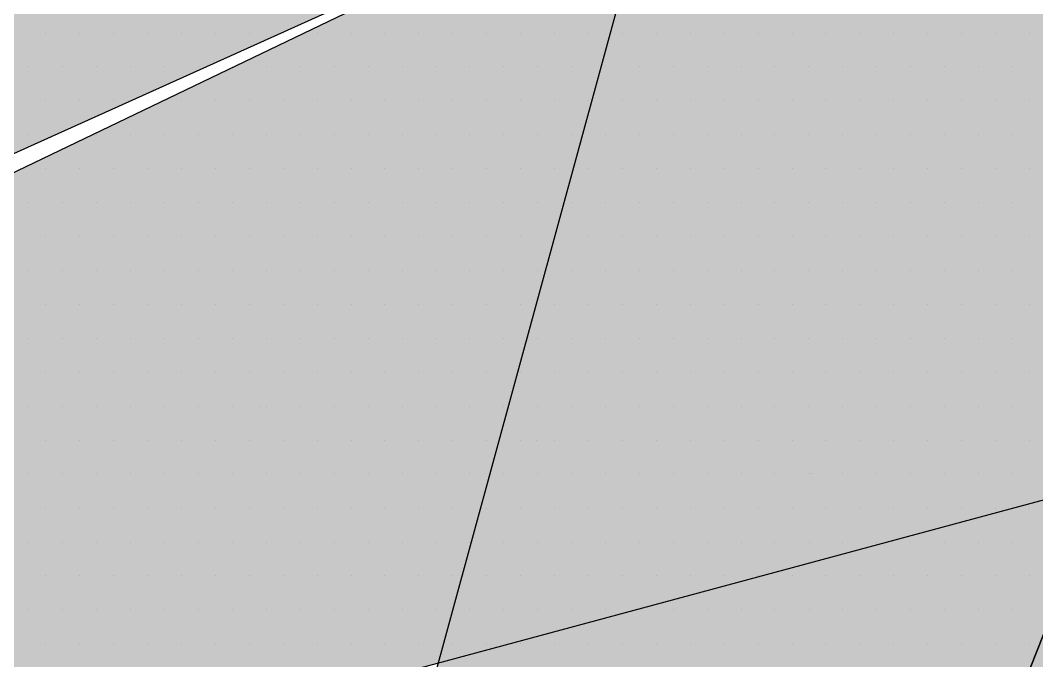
# Paper-space layout 'Layout1' of a CAD drawing. Extents: x -43 to 2298, y -18 to 768.
# Drawn here: x 1420.632 to 1423.381, y 69.919 to 71.649 of the extents above; entities that cross this region are included whole.
import ezdxf

# ---------------------------------------------------------------- set-up
doc = ezdxf.new("R2010")
doc.units = 0
doc.header["$LTSCALE"] = 2
doc.linetypes.add('CACHEX2', pattern=[0.75, 0.5, -0.25])
doc.layers.add('CARTOUCHE', color=7, linetype='Continuous')
doc.layers.add('LOGO', color=7, linetype='Continuous')

# ---------------------------------------------------------------- blocks, each defined once
blk = doc.blocks.new('A$C715108E3')
at = {"layer": 'LOGO', "color": 131}
for p, q in [((-12.0387, -13.4233), (-12.0387, -13.4233)), ((-11.9465, -13.4233), (-11.9465, -13.4233)), ((-11.8546, -13.4233), (-11.8546, -13.4233)), ((-11.7628, -13.4233), (-11.7628, -13.4233)), ((-11.6713, -13.4233), (-11.6713, -13.4233)), ((-11.5795, -13.4233), (-11.5795, -13.4233)), ((-11.4877, -13.4233), (-11.4877, -13.4233)), ((-11.3966, -13.4233), (-11.3966, -13.4233)), ((-11.3046, -13.4233), (-11.3046, -13.4233)), ((-11.2124, -13.4233), (-11.2124, -13.4233)), ((-11.1213, -13.4233), (-11.1213, -13.4233)), ((-11.0293, -13.4233), (-11.0293, -13.4233)), ((-10.9374, -13.4233), (-10.9374, -13.4233)), ((-10.846, -13.4233), (-10.846, -13.4233)), ((-10.7541, -13.4233), (-10.7541, -13.4233)), ((-10.6623, -13.4233), (-10.6623, -13.4233)), ((-10.5705, -13.4233), (-10.5705, -13.4233)), ((-10.479, -13.4233), (-10.479, -13.4233)), ((-10.387, -13.4233), (-10.387, -13.4233)), ((-10.2954, -13.4233), (-10.2954, -13.4233)), ((-10.2037, -13.4233), (-10.2037, -13.4233)), ((-10.1117, -13.4233), (-10.1117, -13.4233)), ((-10.0199, -13.4233), (-10.0199, -13.4233)), ((-9.9284, -13.4233), (-9.9284, -13.4233)), ((-9.8368, -13.4233), (-9.8368, -13.4233)), ((-9.7447, -13.4233), (-9.7447, -13.4233)), ((-9.6537, -13.4233), (-9.6537, -13.4233)), ((-9.5616, -13.4233), (-9.5616, -13.4233)), ((-9.4696, -13.4233), (-9.4696, -13.4233)), ((-9.3778, -13.4233), (-9.3778, -13.4233)), ((-12.0844, -13.5146), (-12.0844, -13.5146)), ((-11.9924, -13.5146), (-11.9924, -13.5146)), ((-11.9011, -13.5146), (-11.9011, -13.5146)), ((-11.8091, -13.5146), (-11.8091, -13.5146)), ((-11.7174, -13.5146), (-11.7174, -13.5146)), ((-11.6252, -13.5146), (-11.6252, -13.5146)), ((-11.5342, -13.5146), (-11.5342, -13.5146)), ((-11.4421, -13.5146), (-11.4421, -13.5146)), ((-11.3501, -13.5146), (-11.3501, -13.5146)), ((-11.2587, -13.5146), (-11.2587, -13.5146)), ((-11.1668, -13.5146), (-11.1668, -13.5146)), ((-11.0748, -13.5146), (-11.0748, -13.5146)), ((-10.9835, -13.5146), (-10.9835, -13.5146)), ((-10.8917, -13.5146), (-10.8917, -13.5146)), ((-10.7995, -13.5146), (-10.7995, -13.5146)), ((-10.7084, -13.5146), (-10.7084, -13.5146)), ((-10.6166, -13.5146), (-10.6166, -13.5146)), ((-10.5246, -13.5146), (-10.5246, -13.5146)), ((-10.4325, -13.5146), (-10.4325, -13.5146)), ((-10.3415, -13.5146), (-10.3415, -13.5146)), ((-10.2496, -13.5146), (-10.2496, -13.5146)), ((-10.1578, -13.5146), (-10.1578, -13.5146)), ((-10.0662, -13.5146), (-10.0662, -13.5146)), ((-9.9745, -13.5146), (-9.9745, -13.5146)), ((-9.8825, -13.5146), (-9.8825, -13.5146)), ((-9.7912, -13.5146), (-9.7912, -13.5146)), ((-9.6992, -13.5146), (-9.6992, -13.5146)), ((-9.6072, -13.5146), (-9.6072, -13.5146)), ((-9.5159, -13.5146), (-9.5159, -13.5146)), ((-9.4239, -13.5146), (-9.4239, -13.5146)), ((-12.0387, -13.6058), (-12.0387, -13.6058)), ((-11.9465, -13.6058), (-11.9465, -13.6058)), ((-11.8546, -13.6058), (-11.8546, -13.6058)), ((-11.7628, -13.6058), (-11.7628, -13.6058)), ((-11.6713, -13.6058), (-11.6713, -13.6058)), ((-11.5795, -13.6058), (-11.5795, -13.6058)), ((-11.4877, -13.6058), (-11.4877, -13.6058)), ((-11.3966, -13.6058), (-11.3966, -13.6058)), ((-11.3046, -13.6058), (-11.3046, -13.6058)), ((-11.2124, -13.6058), (-11.2124, -13.6058)), ((-11.1213, -13.6058), (-11.1213, -13.6058)), ((-11.0293, -13.6058), (-11.0293, -13.6058)), ((-10.9374, -13.6058), (-10.9374, -13.6058)), ((-10.846, -13.6058), (-10.846, -13.6058)), ((-10.7541, -13.6058), (-10.7541, -13.6058)), ((-10.6623, -13.6058), (-10.6623, -13.6058)), ((-10.5705, -13.6058), (-10.5705, -13.6058)), ((-10.479, -13.6058), (-10.479, -13.6058)), ((-10.387, -13.6058), (-10.387, -13.6058)), ((-10.2954, -13.6058), (-10.2954, -13.6058)), ((-10.2037, -13.6058), (-10.2037, -13.6058)), ((-10.1117, -13.6058), (-10.1117, -13.6058)), ((-10.0199, -13.6058), (-10.0199, -13.6058)), ((-9.9284, -13.6058), (-9.9284, -13.6058)), ((-9.8368, -13.6058), (-9.8368, -13.6058)), ((-9.7447, -13.6058), (-9.7447, -13.6058)), ((-9.6537, -13.6058), (-9.6537, -13.6058)), ((-9.5616, -13.6058), (-9.5616, -13.6058)), ((-9.4696, -13.6058), (-9.4696, -13.6058)), ((-9.3778, -13.6058), (-9.3778, -13.6058)), ((-12.0844, -13.6984), (-12.0844, -13.6984)), ((-11.9924, -13.6984), (-11.9924, -13.6984)), ((-11.9011, -13.6984), (-11.9011, -13.6984)), ((-11.8091, -13.6984), (-11.8091, -13.6984)), ((-11.7174, -13.6984), (-11.7174, -13.6984)), ((-11.6252, -13.6984), (-11.6252, -13.6984)), ((-11.5342, -13.6984), (-11.5342, -13.6984)), ((-11.4421, -13.6984), (-11.4421, -13.6984)), ((-11.3501, -13.6984), (-11.3501, -13.6984)), ((-11.2587, -13.6984), (-11.2587, -13.6984)), ((-11.1668, -13.6984), (-11.1668, -13.6984)), ((-11.0748, -13.6984), (-11.0748, -13.6984)), ((-10.9835, -13.6984), (-10.9835, -13.6984)), ((-10.8917, -13.6984), (-10.8917, -13.6984)), ((-10.7995, -13.6984), (-10.7995, -13.6984)), ((-10.7084, -13.6984), (-10.7084, -13.6984)), ((-10.6166, -13.6984), (-10.6166, -13.6984)), ((-10.5246, -13.6984), (-10.5246, -13.6984)), ((-10.4325, -13.6984), (-10.4325, -13.6984)), ((-10.3415, -13.6984), (-10.3415, -13.6984)), ((-10.2496, -13.6984), (-10.2496, -13.6984)), ((-10.1578, -13.6984), (-10.1578, -13.6984)), ((-10.0662, -13.6984), (-10.0662, -13.6984)), ((-9.9745, -13.6984), (-9.9745, -13.6984)), ((-9.8825, -13.6984), (-9.8825, -13.6984)), ((-9.7912, -13.6984), (-9.7912, -13.6984)), ((-9.6992, -13.6984), (-9.6992, -13.6984)), ((-9.6072, -13.6984), (-9.6072, -13.6984)), ((-9.5159, -13.6984), (-9.5159, -13.6984)), ((-9.4239, -13.6984), (-9.4239, -13.6984)), ((-12.0387, -13.7897), (-12.0387, -13.7897)), ((-11.9465, -13.7897), (-11.9465, -13.7897)), ((-11.8546, -13.7897), (-11.8546, -13.7897)), ((-11.7628, -13.7897), (-11.7628, -13.7897)), ((-11.6713, -13.7897), (-11.6713, -13.7897)), ((-11.5795, -13.7897), (-11.5795, -13.7897)), ((-11.4877, -13.7897), (-11.4877, -13.7897)), ((-11.3966, -13.7897), (-11.3966, -13.7897)), ((-11.3046, -13.7897), (-11.3046, -13.7897)), ((-11.2124, -13.7897), (-11.2124, -13.7897)), ((-11.1213, -13.7897), (-11.1213, -13.7897)), ((-11.0293, -13.7897), (-11.0293, -13.7897)), ((-10.9374, -13.7897), (-10.9374, -13.7897)), ((-10.846, -13.7897), (-10.846, -13.7897)), ((-10.7541, -13.7897), (-10.7541, -13.7897)), ((-10.6623, -13.7897), (-10.6623, -13.7897)), ((-10.5705, -13.7897), (-10.5705, -13.7897)), ((-10.479, -13.7897), (-10.479, -13.7897)), ((-10.387, -13.7897), (-10.387, -13.7897)), ((-10.2954, -13.7897), (-10.2954, -13.7897)), ((-10.2037, -13.7897), (-10.2037, -13.7897)), ((-10.1117, -13.7897), (-10.1117, -13.7897)), ((-10.0199, -13.7897), (-10.0199, -13.7897)), ((-9.9284, -13.7897), (-9.9284, -13.7897)), ((-9.8368, -13.7897), (-9.8368, -13.7897)), ((-9.7447, -13.7897), (-9.7447, -13.7897)), ((-9.6537, -13.7897), (-9.6537, -13.7897)), ((-9.5616, -13.7897), (-9.5616, -13.7897)), ((-9.4696, -13.7897), (-9.4696, -13.7897)), ((-9.3778, -13.7897), (-9.3778, -13.7897)), ((-12.0844, -13.8809), (-12.0844, -13.8809)), ((-11.9924, -13.8809), (-11.9924, -13.8809)), ((-11.9011, -13.8809), (-11.9011, -13.8809)), ((-11.8091, -13.8809), (-11.8091, -13.8809)), ((-11.7174, -13.8809), (-11.7174, -13.8809)), ((-11.6252, -13.8809), (-11.6252, -13.8809)), ((-11.5342, -13.8809), (-11.5342, -13.8809)), ((-11.4421, -13.8809), (-11.4421, -13.8809)), ((-11.3501, -13.8809), (-11.3501, -13.8809)), ((-11.2587, -13.8809), (-11.2587, -13.8809)), ((-11.1668, -13.8809), (-11.1668, -13.8809)), ((-11.0748, -13.8809), (-11.0748, -13.8809)), ((-10.9835, -13.8809), (-10.9835, -13.8809)), ((-10.8917, -13.8809), (-10.8917, -13.8809)), ((-10.7995, -13.8809), (-10.7995, -13.8809)), ((-10.7084, -13.8809), (-10.7084, -13.8809)), ((-10.6166, -13.8809), (-10.6166, -13.8809)), ((-10.5246, -13.8809), (-10.5246, -13.8809)), ((-10.4325, -13.8809), (-10.4325, -13.8809)), ((-10.3415, -13.8809), (-10.3415, -13.8809)), ((-10.2496, -13.8809), (-10.2496, -13.8809)), ((-10.1578, -13.8809), (-10.1578, -13.8809)), ((-10.0662, -13.8809), (-10.0662, -13.8809)), ((-9.9745, -13.8809), (-9.9745, -13.8809)), ((-9.8825, -13.8809), (-9.8825, -13.8809)), ((-9.7912, -13.8809), (-9.7912, -13.8809)), ((-9.6992, -13.8809), (-9.6992, -13.8809)), ((-9.6072, -13.8809), (-9.6072, -13.8809)), ((-9.5159, -13.8809), (-9.5159, -13.8809)), ((-9.4239, -13.8809), (-9.4239, -13.8809)), ((-12.0387, -13.9735), (-12.0387, -13.9735)), ((-11.9465, -13.9735), (-11.9465, -13.9735)), ((-11.8546, -13.9735), (-11.8546, -13.9735)), ((-11.7628, -13.9735), (-11.7628, -13.9735)), ((-11.6713, -13.9735), (-11.6713, -13.9735)), ((-11.5795, -13.9735), (-11.5795, -13.9735)), ((-11.4877, -13.9735), (-11.4877, -13.9735)), ((-11.3966, -13.9735), (-11.3966, -13.9735)), ((-11.3046, -13.9735), (-11.3046, -13.9735)), ((-11.2124, -13.9735), (-11.2124, -13.9735)), ((-11.1213, -13.9735), (-11.1213, -13.9735)), ((-11.0293, -13.9735), (-11.0293, -13.9735)), ((-10.9374, -13.9735), (-10.9374, -13.9735)), ((-10.846, -13.9735), (-10.846, -13.9735)), ((-10.7541, -13.9735), (-10.7541, -13.9735)), ((-10.6623, -13.9735), (-10.6623, -13.9735)), ((-10.5705, -13.9735), (-10.5705, -13.9735)), ((-10.479, -13.9735), (-10.479, -13.9735)), ((-10.387, -13.9735), (-10.387, -13.9735)), ((-10.2954, -13.9735), (-10.2954, -13.9735)), ((-10.2037, -13.9735), (-10.2037, -13.9735)), ((-10.1117, -13.9735), (-10.1117, -13.9735)), ((-10.0199, -13.9735), (-10.0199, -13.9735)), ((-9.9284, -13.9735), (-9.9284, -13.9735)), ((-9.8368, -13.9735), (-9.8368, -13.9735)), ((-9.7447, -13.9735), (-9.7447, -13.9735)), ((-9.6537, -13.9735), (-9.6537, -13.9735)), ((-9.5616, -13.9735), (-9.5616, -13.9735)), ((-9.4696, -13.9735), (-9.4696, -13.9735)), ((-9.3778, -13.9735), (-9.3778, -13.9735)), ((-12.0844, -14.065), (-12.0844, -14.065)), ((-11.9924, -14.065), (-11.9924, -14.065)), ((-11.9011, -14.065), (-11.9011, -14.065)), ((-11.8091, -14.065), (-11.8091, -14.065)), ((-11.7174, -14.065), (-11.7174, -14.065)), ((-11.6252, -14.065), (-11.6252, -14.065)), ((-11.5342, -14.065), (-11.5342, -14.065)), ((-11.4421, -14.065), (-11.4421, -14.065)), ((-11.3501, -14.065), (-11.3501, -14.065)), ((-11.2587, -14.065), (-11.2587, -14.065)), ((-11.1668, -14.065), (-11.1668, -14.065)), ((-11.0748, -14.065), (-11.0748, -14.065)), ((-10.9835, -14.065), (-10.9835, -14.065)), ((-10.8917, -14.065), (-10.8917, -14.065)), ((-10.7995, -14.065), (-10.7995, -14.065)), ((-10.7084, -14.065), (-10.7084, -14.065)), ((-10.6166, -14.065), (-10.6166, -14.065)), ((-10.5246, -14.065), (-10.5246, -14.065)), ((-10.4325, -14.065), (-10.4325, -14.065)), ((-10.3415, -14.065), (-10.3415, -14.065)), ((-10.2496, -14.065), (-10.2496, -14.065)), ((-10.1578, -14.065), (-10.1578, -14.065)), ((-10.0662, -14.065), (-10.0662, -14.065)), ((-9.9745, -14.065), (-9.9745, -14.065)), ((-9.8825, -14.065), (-9.8825, -14.065)), ((-9.7912, -14.065), (-9.7912, -14.065)), ((-9.6992, -14.065), (-9.6992, -14.065)), ((-9.6072, -14.065), (-9.6072, -14.065)), ((-9.5159, -14.065), (-9.5159, -14.065)), ((-9.4239, -14.065), (-9.4239, -14.065)), ((-12.0387, -14.1574), (-12.0387, -14.1574)), ((-11.9465, -14.1574), (-11.9465, -14.1574)), ((-11.8546, -14.1574), (-11.8546, -14.1574)), ((-11.7628, -14.1574), (-11.7628, -14.1574)), ((-11.6713, -14.1574), (-11.6713, -14.1574)), ((-11.5795, -14.1574), (-11.5795, -14.1574)), ((-11.4877, -14.1574), (-11.4877, -14.1574)), ((-11.3966, -14.1574), (-11.3966, -14.1574)), ((-11.3046, -14.1574), (-11.3046, -14.1574)), ((-11.2124, -14.1574), (-11.2124, -14.1574)), ((-11.1213, -14.1574), (-11.1213, -14.1574)), ((-11.0293, -14.1574), (-11.0293, -14.1574)), ((-10.9374, -14.1574), (-10.9374, -14.1574)), ((-10.846, -14.1574), (-10.846, -14.1574)), ((-10.7541, -14.1574), (-10.7541, -14.1574)), ((-10.6623, -14.1574), (-10.6623, -14.1574)), ((-10.5705, -14.1574), (-10.5705, -14.1574)), ((-10.479, -14.1574), (-10.479, -14.1574)), ((-10.387, -14.1574), (-10.387, -14.1574)), ((-10.2954, -14.1574), (-10.2954, -14.1574)), ((-10.2037, -14.1574), (-10.2037, -14.1574)), ((-10.1117, -14.1574), (-10.1117, -14.1574)), ((-10.0199, -14.1574), (-10.0199, -14.1574)), ((-9.9284, -14.1574), (-9.9284, -14.1574)), ((-9.8368, -14.1574), (-9.8368, -14.1574)), ((-9.7447, -14.1574), (-9.7447, -14.1574)), ((-9.6537, -14.1574), (-9.6537, -14.1574)), ((-9.5616, -14.1574), (-9.5616, -14.1574)), ((-9.4696, -14.1574), (-9.4696, -14.1574)), ((-9.3778, -14.1574), (-9.3778, -14.1574)), ((-12.0844, -14.2488), (-12.0844, -14.2488)), ((-11.9924, -14.2488), (-11.9924, -14.2488)), ((-11.9011, -14.2488), (-11.9011, -14.2488)), ((-11.8091, -14.2488), (-11.8091, -14.2488)), ((-11.7174, -14.2488), (-11.7174, -14.2488)), ((-11.6252, -14.2488), (-11.6252, -14.2488)), ((-11.5342, -14.2488), (-11.5342, -14.2488)), ((-11.4421, -14.2488), (-11.4421, -14.2488)), ((-11.3501, -14.2488), (-11.3501, -14.2488)), ((-11.2587, -14.2488), (-11.2587, -14.2488)), ((-11.1668, -14.2488), (-11.1668, -14.2488)), ((-11.0748, -14.2488), (-11.0748, -14.2488)), ((-10.9835, -14.2488), (-10.9835, -14.2488)), ((-10.8917, -14.2488), (-10.8917, -14.2488)), ((-10.7995, -14.2488), (-10.7995, -14.2488)), ((-10.7084, -14.2488), (-10.7084, -14.2488)), ((-10.6166, -14.2488), (-10.6166, -14.2488)), ((-10.5246, -14.2488), (-10.5246, -14.2488)), ((-10.4325, -14.2488), (-10.4325, -14.2488)), ((-10.3415, -14.2488), (-10.3415, -14.2488)), ((-10.2496, -14.2488), (-10.2496, -14.2488)), ((-10.1578, -14.2488), (-10.1578, -14.2488)), ((-10.0662, -14.2488), (-10.0662, -14.2488)), ((-9.9745, -14.2488), (-9.9745, -14.2488)), ((-9.8825, -14.2488), (-9.8825, -14.2488)), ((-9.7912, -14.2488), (-9.7912, -14.2488)), ((-9.6992, -14.2488), (-9.6992, -14.2488)), ((-9.6072, -14.2488), (-9.6072, -14.2488)), ((-9.5159, -14.2488), (-9.5159, -14.2488)), ((-9.4239, -14.2488), (-9.4239, -14.2488)), ((-12.0387, -14.3401), (-12.0387, -14.3401)), ((-11.9465, -14.3401), (-11.9465, -14.3401)), ((-11.8546, -14.3401), (-11.8546, -14.3401)), ((-11.7628, -14.3401), (-11.7628, -14.3401)), ((-11.6713, -14.3401), (-11.6713, -14.3401)), ((-11.5795, -14.3401), (-11.5795, -14.3401)), ((-11.4877, -14.3401), (-11.4877, -14.3401)), ((-11.3966, -14.3401), (-11.3966, -14.3401)), ((-11.3046, -14.3401), (-11.3046, -14.3401)), ((-11.2124, -14.3401), (-11.2124, -14.3401)), ((-11.1213, -14.3401), (-11.1213, -14.3401)), ((-11.0293, -14.3401), (-11.0293, -14.3401)), ((-10.9374, -14.3401), (-10.9374, -14.3401)), ((-10.846, -14.3401), (-10.846, -14.3401)), ((-10.7541, -14.3401), (-10.7541, -14.3401)), ((-10.6623, -14.3401), (-10.6623, -14.3401)), ((-10.5705, -14.3401), (-10.5705, -14.3401)), ((-10.479, -14.3401), (-10.479, -14.3401)), ((-10.387, -14.3401), (-10.387, -14.3401)), ((-10.2954, -14.3401), (-10.2954, -14.3401)), ((-10.2037, -14.3401), (-10.2037, -14.3401)), ((-10.1117, -14.3401), (-10.1117, -14.3401)), ((-10.0199, -14.3401), (-10.0199, -14.3401)), ((-9.9284, -14.3401), (-9.9284, -14.3401)), ((-9.8368, -14.3401), (-9.8368, -14.3401)), ((-9.7447, -14.3401), (-9.7447, -14.3401)), ((-9.6537, -14.3401), (-9.6537, -14.3401)), ((-9.5616, -14.3401), (-9.5616, -14.3401)), ((-9.4696, -14.3401), (-9.4696, -14.3401)), ((-9.3778, -14.3401), (-9.3778, -14.3401)), ((-12.0844, -14.4325), (-12.0844, -14.4325)), ((-11.9924, -14.4325), (-11.9924, -14.4325)), ((-11.9011, -14.4325), (-11.9011, -14.4325)), ((-11.8091, -14.4325), (-11.8091, -14.4325)), ((-11.7174, -14.4325), (-11.7174, -14.4325)), ((-11.6252, -14.4325), (-11.6252, -14.4325)), ((-11.5338, -14.4325), (-11.5338, -14.4325)), ((-11.4579, -14.4325), (-11.4579, -14.4325)), ((-11.4421, -14.4325), (-11.4421, -14.4325)), ((-11.3501, -14.4325), (-11.3501, -14.4325)), ((-11.2587, -14.4325), (-11.2587, -14.4325)), ((-11.1668, -14.4325), (-11.1668, -14.4325)), ((-11.0748, -14.4325), (-11.0748, -14.4325)), ((-10.9835, -14.4325), (-10.9835, -14.4325)), ((-10.8917, -14.4325), (-10.8917, -14.4325)), ((-10.7995, -14.4325), (-10.7995, -14.4325)), ((-10.7084, -14.4325), (-10.7084, -14.4325)), ((-10.6166, -14.4325), (-10.6166, -14.4325)), ((-10.5246, -14.4325), (-10.5246, -14.4325)), ((-10.4325, -14.4325), (-10.4325, -14.4325)), ((-10.3415, -14.4325), (-10.3415, -14.4325)), ((-10.2496, -14.4325), (-10.2496, -14.4325)), ((-10.1578, -14.4325), (-10.1578, -14.4325)), ((-10.0662, -14.4325), (-10.0662, -14.4325)), ((-9.9745, -14.4325), (-9.9745, -14.4325)), ((-9.8825, -14.4325), (-9.8825, -14.4325)), ((-9.7912, -14.4325), (-9.7912, -14.4325)), ((-9.6992, -14.4325), (-9.6992, -14.4325)), ((-9.6072, -14.4325), (-9.6072, -14.4325)), ((-9.5159, -14.4325), (-9.5159, -14.4325)), ((-9.4239, -14.4325), (-9.4239, -14.4325)), ((-12.0387, -14.5238), (-12.0387, -14.5238)), ((-11.9465, -14.5238), (-11.9465, -14.5238)), ((-11.8546, -14.5238), (-11.8546, -14.5238)), ((-11.7628, -14.5238), (-11.7628, -14.5238)), ((-11.6713, -14.5238), (-11.6713, -14.5238)), ((-11.5795, -14.5238), (-11.5795, -14.5238)), ((-11.4877, -14.5238), (-11.4877, -14.5238)), ((-11.3966, -14.5238), (-11.3966, -14.5238)), ((-11.3046, -14.5238), (-11.3046, -14.5238)), ((-11.2126, -14.5238), (-11.2126, -14.5238)), ((-11.1213, -14.5238), (-11.1213, -14.5238)), ((-11.0293, -14.5238), (-11.0293, -14.5238)), ((-10.9374, -14.5238), (-10.9374, -14.5238)), ((-10.846, -14.5238), (-10.846, -14.5238)), ((-10.754, -14.5238), (-10.754, -14.5238)), ((-10.7122, -14.5238), (-10.7122, -14.5238)), ((-10.6623, -14.5238), (-10.6623, -14.5238)), ((-10.5705, -14.5238), (-10.5705, -14.5238)), ((-10.479, -14.5238), (-10.479, -14.5238)), ((-10.387, -14.5238), (-10.387, -14.5238)), ((-10.2954, -14.5238), (-10.2954, -14.5238)), ((-10.2037, -14.5238), (-10.2037, -14.5238)), ((-10.1117, -14.5238), (-10.1117, -14.5238)), ((-10.0199, -14.5238), (-10.0199, -14.5238)), ((-9.9284, -14.5238), (-9.9284, -14.5238)), ((-9.8368, -14.5238), (-9.8368, -14.5238)), ((-9.7447, -14.5238), (-9.7447, -14.5238)), ((-9.6537, -14.5238), (-9.6537, -14.5238)), ((-9.5616, -14.5238), (-9.5616, -14.5238)), ((-9.4696, -14.5238), (-9.4696, -14.5238)), ((-9.3778, -14.5238), (-9.3778, -14.5238)), ((-12.0844, -14.6152), (-12.0844, -14.6152)), ((-11.9924, -14.6152), (-11.9924, -14.6152)), ((-11.9011, -14.6152), (-11.9011, -14.6152)), ((-11.8091, -14.6152), (-11.8091, -14.6152)), ((-11.7174, -14.6152), (-11.7174, -14.6152)), ((-11.6252, -14.6152), (-11.6252, -14.6152)), ((-11.5338, -14.6152), (-11.5338, -14.6152)), ((-11.442, -14.6152), (-11.442, -14.6152)), ((-11.3501, -14.6152), (-11.3501, -14.6152)), ((-11.2587, -14.6152), (-11.2587, -14.6152)), ((-11.1668, -14.6152), (-11.1668, -14.6152)), ((-11.0748, -14.6152), (-11.0748, -14.6152)), ((-10.9835, -14.6152), (-10.9835, -14.6152)), ((-10.8917, -14.6152), (-10.8917, -14.6152)), ((-10.7995, -14.6152), (-10.7995, -14.6152)), ((-10.7084, -14.6152), (-10.7084, -14.6152)), ((-10.6166, -14.6152), (-10.6166, -14.6152)), ((-10.5248, -14.6152), (-10.5248, -14.6152)), ((-10.4327, -14.6152), (-10.4327, -14.6152)), ((-10.3415, -14.6152), (-10.3415, -14.6152)), ((-10.2496, -14.6152), (-10.2496, -14.6152)), ((-10.1578, -14.6152), (-10.1578, -14.6152)), ((-10.0662, -14.6152), (-10.0662, -14.6152)), ((-9.9741, -14.6152), (-9.9741, -14.6152)), ((-9.9663, -14.6152), (-9.9663, -14.6152)), ((-9.8825, -14.6152), (-9.8825, -14.6152)), ((-9.7912, -14.6152), (-9.7912, -14.6152)), ((-9.6992, -14.6152), (-9.6992, -14.6152)), ((-9.6072, -14.6152), (-9.6072, -14.6152)), ((-9.5159, -14.6152), (-9.5159, -14.6152)), ((-9.4239, -14.6152), (-9.4239, -14.6152)), ((-12.0387, -14.7076), (-12.0387, -14.7076)), ((-11.9465, -14.7076), (-11.9465, -14.7076)), ((-11.8546, -14.7076), (-11.8546, -14.7076)), ((-11.7628, -14.7076), (-11.7628, -14.7076)), ((-11.6713, -14.7076), (-11.6713, -14.7076)), ((-11.5795, -14.7076), (-11.5795, -14.7076)), ((-11.4877, -14.7076), (-11.4877, -14.7076)), ((-11.3966, -14.7076), (-11.3966, -14.7076)), ((-11.3046, -14.7076), (-11.3046, -14.7076)), ((-11.2126, -14.7076), (-11.2126, -14.7076)), ((-11.1213, -14.7076), (-11.1213, -14.7076)), ((-11.0293, -14.7076), (-11.0293, -14.7076)), ((-10.9374, -14.7076), (-10.9374, -14.7076)), ((-10.846, -14.7076), (-10.846, -14.7076)), ((-10.754, -14.7076), (-10.754, -14.7076)), ((-10.6619, -14.7076), (-10.6619, -14.7076)), ((-10.5703, -14.7076), (-10.5703, -14.7076)), ((-10.479, -14.7076), (-10.479, -14.7076)), ((-10.3868, -14.7076), (-10.3868, -14.7076)), ((-10.295, -14.7076), (-10.295, -14.7076)), ((-10.2037, -14.7076), (-10.2037, -14.7076)), ((-10.1117, -14.7076), (-10.1117, -14.7076)), ((-10.0199, -14.7076), (-10.0199, -14.7076)), ((-9.9286, -14.7076), (-9.9286, -14.7076)), ((-9.8369, -14.7076), (-9.8369, -14.7076)), ((-9.7449, -14.7076), (-9.7449, -14.7076)), ((-9.6537, -14.7076), (-9.6537, -14.7076)), ((-9.5616, -14.7076), (-9.5616, -14.7076)), ((-9.4696, -14.7076), (-9.4696, -14.7076)), ((-9.3778, -14.7076), (-9.3778, -14.7076)), ((-12.0844, -14.7991), (-12.0844, -14.7991)), ((-11.9924, -14.7991), (-11.9924, -14.7991)), ((-11.9011, -14.7991), (-11.9011, -14.7991)), ((-11.8091, -14.7991), (-11.8091, -14.7991)), ((-11.7174, -14.7991), (-11.7174, -14.7991)), ((-11.6252, -14.7991), (-11.6252, -14.7991)), ((-11.5338, -14.7991), (-11.5338, -14.7991)), ((-11.442, -14.7991), (-11.442, -14.7991)), ((-11.3501, -14.7991), (-11.3501, -14.7991)), ((-11.2587, -14.7991), (-11.2587, -14.7991)), ((-11.1668, -14.7991), (-11.1668, -14.7991)), ((-11.0748, -14.7991), (-11.0748, -14.7991)), ((-10.9835, -14.7991), (-10.9835, -14.7991)), ((-10.8917, -14.7991), (-10.8917, -14.7991)), ((-10.7995, -14.7991), (-10.7995, -14.7991)), ((-10.7084, -14.7991), (-10.7084, -14.7991)), ((-10.6166, -14.7991), (-10.6166, -14.7991)), ((-10.5248, -14.7991), (-10.5248, -14.7991)), ((-10.4327, -14.7991), (-10.4327, -14.7991)), ((-10.3415, -14.7991), (-10.3415, -14.7991)), ((-10.2496, -14.7991), (-10.2496, -14.7991)), ((-10.1578, -14.7991), (-10.1578, -14.7991)), ((-10.0662, -14.7991), (-10.0662, -14.7991)), ((-9.9741, -14.7991), (-9.9741, -14.7991)), ((-9.8823, -14.7991), (-9.8823, -14.7991)), ((-9.7912, -14.7991), (-9.7912, -14.7991)), ((-9.699, -14.7991), (-9.699, -14.7991)), ((-9.6072, -14.7991), (-9.6072, -14.7991)), ((-9.5159, -14.7991), (-9.5159, -14.7991)), ((-9.4239, -14.7991), (-9.4239, -14.7991)), ((-12.0387, -14.8905), (-12.0387, -14.8905)), ((-11.9465, -14.8905), (-11.9465, -14.8905)), ((-11.8546, -14.8905), (-11.8546, -14.8905)), ((-11.7628, -14.8905), (-11.7628, -14.8905)), ((-11.6713, -14.8905), (-11.6713, -14.8905)), ((-11.5795, -14.8905), (-11.5795, -14.8905)), ((-11.4877, -14.8905), (-11.4877, -14.8905)), ((-11.3966, -14.8905), (-11.3966, -14.8905)), ((-11.3046, -14.8905), (-11.3046, -14.8905)), ((-11.2126, -14.8905), (-11.2126, -14.8905)), ((-11.1213, -14.8905), (-11.1213, -14.8905)), ((-11.0293, -14.8905), (-11.0293, -14.8905)), ((-10.9374, -14.8905), (-10.9374, -14.8905)), ((-10.846, -14.8905), (-10.846, -14.8905)), ((-10.754, -14.8905), (-10.754, -14.8905)), ((-10.6619, -14.8905), (-10.6619, -14.8905)), ((-10.5703, -14.8905), (-10.5703, -14.8905)), ((-10.479, -14.8905), (-10.479, -14.8905)), ((-10.3868, -14.8905), (-10.3868, -14.8905)), ((-10.295, -14.8905), (-10.295, -14.8905)), ((-10.2037, -14.8905), (-10.2037, -14.8905)), ((-10.1117, -14.8905), (-10.1117, -14.8905)), ((-10.0199, -14.8905), (-10.0199, -14.8905)), ((-9.9286, -14.8905), (-9.9286, -14.8905)), ((-9.8369, -14.8905), (-9.8369, -14.8905)), ((-9.7449, -14.8905), (-9.7449, -14.8905)), ((-9.6537, -14.8905), (-9.6537, -14.8905)), ((-9.5616, -14.8905), (-9.5616, -14.8905)), ((-9.4696, -14.8905), (-9.4696, -14.8905)), ((-9.3778, -14.8905), (-9.3778, -14.8905)), ((-12.0844, -14.9827), (-12.0844, -14.9827)), ((-11.9924, -14.9827), (-11.9924, -14.9827)), ((-11.9011, -14.9827), (-11.9011, -14.9827)), ((-11.8091, -14.9827), (-11.8091, -14.9827)), ((-11.7174, -14.9827), (-11.7174, -14.9827)), ((-11.6252, -14.9827), (-11.6252, -14.9827)), ((-11.5338, -14.9827), (-11.5338, -14.9827)), ((-11.442, -14.9827), (-11.442, -14.9827)), ((-11.3501, -14.9827), (-11.3501, -14.9827)), ((-11.2587, -14.9827), (-11.2587, -14.9827)), ((-11.1668, -14.9827), (-11.1668, -14.9827)), ((-11.0748, -14.9827), (-11.0748, -14.9827)), ((-10.9835, -14.9827), (-10.9835, -14.9827)), ((-10.8917, -14.9827), (-10.8917, -14.9827)), ((-10.7995, -14.9827), (-10.7995, -14.9827)), ((-10.7084, -14.9827), (-10.7084, -14.9827)), ((-10.6166, -14.9827), (-10.6166, -14.9827)), ((-10.5248, -14.9827), (-10.5248, -14.9827)), ((-10.4327, -14.9827), (-10.4327, -14.9827)), ((-10.3415, -14.9827), (-10.3415, -14.9827)), ((-10.2496, -14.9827), (-10.2496, -14.9827)), ((-10.1578, -14.9827), (-10.1578, -14.9827)), ((-10.0662, -14.9827), (-10.0662, -14.9827)), ((-9.9741, -14.9827), (-9.9741, -14.9827)), ((-9.8823, -14.9827), (-9.8823, -14.9827)), ((-9.7912, -14.9827), (-9.7912, -14.9827)), ((-9.699, -14.9827), (-9.699, -14.9827)), ((-9.6072, -14.9827), (-9.6072, -14.9827)), ((-9.5159, -14.9827), (-9.5159, -14.9827)), ((-9.4239, -14.9827), (-9.4239, -14.9827)), ((-12.0387, -15.0742), (-12.0387, -15.0742)), ((-11.9465, -15.0742), (-11.9465, -15.0742)), ((-11.8546, -15.0742), (-11.8546, -15.0742)), ((-11.7628, -15.0742), (-11.7628, -15.0742)), ((-11.6713, -15.0742), (-11.6713, -15.0742)), ((-11.5795, -15.0742), (-11.5795, -15.0742)), ((-11.4877, -15.0742), (-11.4877, -15.0742)), ((-11.3966, -15.0742), (-11.3966, -15.0742)), ((-11.3046, -15.0742), (-11.3046, -15.0742)), ((-11.2126, -15.0742), (-11.2126, -15.0742)), ((-11.1213, -15.0742), (-11.1213, -15.0742)), ((-11.0293, -15.0742), (-11.0293, -15.0742)), ((-10.9374, -15.0742), (-10.9374, -15.0742)), ((-10.846, -15.0742), (-10.846, -15.0742)), ((-10.754, -15.0742), (-10.754, -15.0742)), ((-10.6619, -15.0742), (-10.6619, -15.0742)), ((-10.5703, -15.0742), (-10.5703, -15.0742)), ((-10.479, -15.0742), (-10.479, -15.0742)), ((-10.3868, -15.0742), (-10.3868, -15.0742)), ((-10.295, -15.0742), (-10.295, -15.0742)), ((-10.2037, -15.0742), (-10.2037, -15.0742)), ((-10.1117, -15.0742), (-10.1117, -15.0742)), ((-10.0199, -15.0742), (-10.0199, -15.0742)), ((-9.9286, -15.0742), (-9.9286, -15.0742)), ((-9.8369, -15.0742), (-9.8369, -15.0742)), ((-9.7449, -15.0742), (-9.7449, -15.0742)), ((-9.6537, -15.0742), (-9.6537, -15.0742)), ((-9.5616, -15.0742), (-9.5616, -15.0742)), ((-9.4696, -15.0742), (-9.4696, -15.0742)), ((-9.3778, -15.0742), (-9.3778, -15.0742))]:
    blk.add_line(p, q, dxfattribs=at)
blk = doc.blocks.new('A$C581E6685')
at = {"layer": 'LOGO'}
for color, points in [(142, [(-45.3965, 37.4846), (-39.5666, 28.8703), (-39.344, 28.5414), (-39.8519, 24.2064), (-36.9477, 25.4853), (-26.3566, 30.2032), (-36.1863, 24.0789), (-38.2746, 22.2236), (-38.1337, 21.2132), (-33.6363, 11.1845), (-39.5393, 21.4709), (-40.6525, 23.2405), (-42.0615, 23.3525), (-53.1072, 18.3767), (-43.3972, 24.4856), (-40.4756, 26.2259), (-40.684, 26.8894)]), (140, [(-45.3965, 37.4846), (-41.9745, 25.9278), (-41.7809, 23.8865), (-42.0615, 23.3525), (-44.9268, 21.9767), (-53.1072, 18.3767), (-40.8028, 21.6905), (-39.5666, 22.0268), (-38.2746, 22.2236), (-38.1337, 21.2132), (-33.6363, 11.1845), (-36.0802, 21.4612), (-37.3405, 24.3346), (-37.4251, 24.9804), (-36.9477, 25.4853), (-26.3566, 30.2032), (-37.8747, 26.8339), (-39.7286, 26.4119), (-40.3751, 26.6371), (-40.684, 26.8894)]), (40, [(-39.8519, 24.2064), (-46.2303, 8.0935), (-42.1559, 23.0023)]), (32, [(-39.8519, 24.2064), (-38.5844, 21.5046), (-46.2303, 8.0935)])]:
    blk.add_hatch(color=color, dxfattribs=at).paths.add_polyline_path(points)
at = {"layer": 'LOGO', "color": 142}
blk.add_lwpolyline([(-45.3965, 37.4846), (-39.3434, 28.5414), (-39.8519, 24.2064), (-36.9477, 25.4853), (-26.3566, 30.2032), (-36.1857, 24.0789), (-38.2739, 22.2236), (-38.1337, 21.2132), (-33.6358, 11.1845), (-39.5393, 21.4709), (-40.6518, 23.2405), (-42.0615, 23.3525), (-53.1072, 18.3767), (-43.3964, 24.4856), (-40.4756, 26.2259), (-40.6836, 26.8894)], close=True, dxfattribs=at)
at = {"layer": 'LOGO', "color": 140}
blk.add_lwpolyline([(-45.3965, 37.4846), (-41.9745, 25.9278), (-41.7804, 23.8865), (-42.0615, 23.3525), (-44.9268, 21.9767), (-53.1072, 18.3767), (-40.8028, 21.6905), (-39.5666, 22.0268), (-38.2739, 22.2236), (-38.1337, 21.2132), (-33.6358, 11.1845), (-36.0802, 21.4612), (-37.3405, 24.3346), (-37.4251, 24.9804), (-36.9477, 25.4853), (-26.3566, 30.2032), (-37.8741, 26.8339), (-39.7286, 26.4119), (-40.3748, 26.6371), (-40.6836, 26.8894)], close=True, dxfattribs=at)
at = {"layer": 'LOGO', "color": 40}
blk.add_lwpolyline([(-39.8519, 24.2064), (-46.2303, 8.0935), (-42.1559, 23.0023)], close=True, dxfattribs=at)
at = {"layer": 'LOGO', "color": 32}
blk.add_lwpolyline([(-39.8519, 24.2064), (-38.584, 21.5046), (-46.2303, 8.0935)], close=True, dxfattribs=at)
at = {"layer": 'LOGO', "color": 32, "linetype": 'CACHEX2', "ltscale": 1.5}
blk.add_ellipse((-38.0538, 23.8138), major_axis=(-19.0311, -3.534), ratio=0.590567, dxfattribs=at)
at = {"layer": 'LOGO', "color": 32}
blk.add_ellipse((-37.6144, 23.8499), major_axis=(-13.5768, -4.2839), ratio=0.791971, dxfattribs=at)
at = {"layer": 'CARTOUCHE'}
blk.add_blockref('A$C715108E3', (-31.6739, 36.3189), dxfattribs=at)

psp = doc.layouts.get("Layout1")

# ---------------------------------------------------------------- block references
at = {"layer": 'LOGO'}
psp.add_blockref('A$C581E6685', (1464.4133, 48.7195), dxfattribs=at)

doc.saveas('drawing.dxf')
